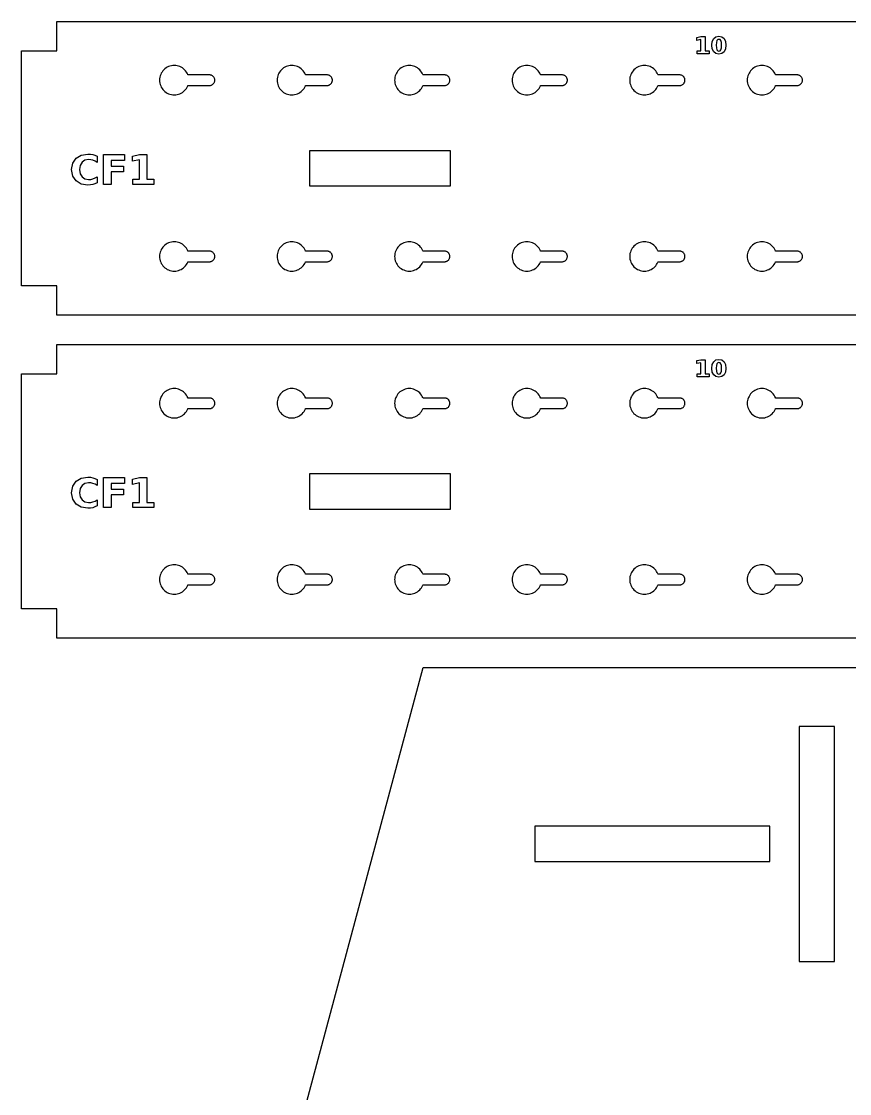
# Model space of a CAD drawing. Header units: millimetres. Extents: x 12 to 540, y 12 to 378.
# Drawn here: x 12.5 to 153.4, y 195 to 377.5 of the extents above; entities that cross this region are included whole.
import ezdxf

# ---------------------------------------------------------------- set-up
doc = ezdxf.new("R2010")
doc.units = ezdxf.units.MM
doc.layers.add('CUT', color=1, linetype='Continuous')
doc.layers.add('ENGRAVE', color=5, linetype='Continuous')

msp = doc.modelspace()

# ---------------------------------------------------------------- linework, layer by layer
at = {"layer": 'CUT', "color": 1}
for points in [[(18.5, 377.5), (448.5, 377.5), (448.5, 358.24), (458.4, 361.5), (458.4, 343.5), (448.5, 346.76), (448.5, 327.5), (18.5, 327.5), (18.5, 332.5), (12.5, 332.5), (12.5, 372.5), (18.5, 372.5)], [(40.43, 365.91), (40.58, 366.11), (40.7, 366.32), (40.81, 366.54), (40.83, 366.6), (44.5, 366.6), (44.59, 366.6), (44.68, 366.62), (44.76, 366.64), (44.84, 366.67), (44.92, 366.71), (45, 366.75), (45.07, 366.8), (45.14, 366.86), (45.2, 366.93), (45.25, 367), (45.29, 367.08), (45.33, 367.16), (45.36, 367.24), (45.38, 367.32), (45.4, 367.41), (45.4, 367.5), (45.4, 367.59), (45.38, 367.68), (45.36, 367.76), (45.33, 367.84), (45.29, 367.92), (45.25, 368), (45.2, 368.07), (45.14, 368.14), (45.07, 368.2), (45, 368.25), (44.92, 368.29), (44.84, 368.33), (44.76, 368.36), (44.68, 368.38), (44.59, 368.4), (44.5, 368.4), (40.83, 368.4), (40.81, 368.46), (40.7, 368.68), (40.58, 368.89), (40.43, 369.09), (40.27, 369.27), (40.09, 369.43), (39.89, 369.58), (39.68, 369.7), (39.46, 369.81), (39.23, 369.89), (38.99, 369.95), (38.75, 369.99), (38.5, 370), (38.25, 369.99), (38.01, 369.95), (37.77, 369.89), (37.54, 369.81), (37.32, 369.7), (37.11, 369.58), (36.91, 369.43), (36.73, 369.27), (36.57, 369.09), (36.42, 368.89), (36.3, 368.68), (36.19, 368.46), (36.11, 368.23), (36.05, 367.99), (36.01, 367.75), (36, 367.5), (36.01, 367.25), (36.05, 367.01), (36.11, 366.77), (36.19, 366.54), (36.3, 366.32), (36.42, 366.11), (36.57, 365.91), (36.73, 365.73), (36.91, 365.57), (37.11, 365.42), (37.32, 365.3), (37.54, 365.19), (37.77, 365.11), (38.01, 365.05), (38.25, 365.01), (38.5, 365), (38.75, 365.01), (38.99, 365.05), (39.23, 365.11), (39.46, 365.19), (39.68, 365.3), (39.89, 365.42), (40.09, 365.57), (40.27, 365.73)], [(60.43, 365.91), (60.58, 366.11), (60.7, 366.32), (60.81, 366.54), (60.83, 366.6), (64.5, 366.6), (64.59, 366.6), (64.68, 366.62), (64.76, 366.64), (64.84, 366.67), (64.92, 366.71), (65, 366.75), (65.07, 366.8), (65.14, 366.86), (65.2, 366.93), (65.25, 367), (65.29, 367.08), (65.33, 367.16), (65.36, 367.24), (65.38, 367.32), (65.4, 367.41), (65.4, 367.5), (65.4, 367.59), (65.38, 367.68), (65.36, 367.76), (65.33, 367.84), (65.29, 367.92), (65.25, 368), (65.2, 368.07), (65.14, 368.14), (65.07, 368.2), (65, 368.25), (64.92, 368.29), (64.84, 368.33), (64.76, 368.36), (64.68, 368.38), (64.59, 368.4), (64.5, 368.4), (60.83, 368.4), (60.81, 368.46), (60.7, 368.68), (60.58, 368.89), (60.43, 369.09), (60.27, 369.27), (60.09, 369.43), (59.89, 369.58), (59.68, 369.7), (59.46, 369.81), (59.23, 369.89), (58.99, 369.95), (58.75, 369.99), (58.5, 370), (58.25, 369.99), (58.01, 369.95), (57.77, 369.89), (57.54, 369.81), (57.32, 369.7), (57.11, 369.58), (56.91, 369.43), (56.73, 369.27), (56.57, 369.09), (56.42, 368.89), (56.3, 368.68), (56.19, 368.46), (56.11, 368.23), (56.05, 367.99), (56.01, 367.75), (56, 367.5), (56.01, 367.25), (56.05, 367.01), (56.11, 366.77), (56.19, 366.54), (56.3, 366.32), (56.42, 366.11), (56.57, 365.91), (56.73, 365.73), (56.91, 365.57), (57.11, 365.42), (57.32, 365.3), (57.54, 365.19), (57.77, 365.11), (58.01, 365.05), (58.25, 365.01), (58.5, 365), (58.75, 365.01), (58.99, 365.05), (59.23, 365.11), (59.46, 365.19), (59.68, 365.3), (59.89, 365.42), (60.09, 365.57), (60.27, 365.73)], [(80.43, 365.91), (80.58, 366.11), (80.7, 366.32), (80.81, 366.54), (80.83, 366.6), (84.5, 366.6), (84.59, 366.6), (84.68, 366.62), (84.76, 366.64), (84.84, 366.67), (84.92, 366.71), (85, 366.75), (85.07, 366.8), (85.14, 366.86), (85.2, 366.93), (85.25, 367), (85.29, 367.08), (85.33, 367.16), (85.36, 367.24), (85.38, 367.32), (85.4, 367.41), (85.4, 367.5), (85.4, 367.59), (85.38, 367.68), (85.36, 367.76), (85.33, 367.84), (85.29, 367.92), (85.25, 368), (85.2, 368.07), (85.14, 368.14), (85.07, 368.2), (85, 368.25), (84.92, 368.29), (84.84, 368.33), (84.76, 368.36), (84.68, 368.38), (84.59, 368.4), (84.5, 368.4), (80.83, 368.4), (80.81, 368.46), (80.7, 368.68), (80.58, 368.89), (80.43, 369.09), (80.27, 369.27), (80.09, 369.43), (79.89, 369.58), (79.68, 369.7), (79.46, 369.81), (79.23, 369.89), (78.99, 369.95), (78.75, 369.99), (78.5, 370), (78.25, 369.99), (78.01, 369.95), (77.77, 369.89), (77.54, 369.81), (77.32, 369.7), (77.11, 369.58), (76.91, 369.43), (76.73, 369.27), (76.57, 369.09), (76.42, 368.89), (76.3, 368.68), (76.19, 368.46), (76.11, 368.23), (76.05, 367.99), (76.01, 367.75), (76, 367.5), (76.01, 367.25), (76.05, 367.01), (76.11, 366.77), (76.19, 366.54), (76.3, 366.32), (76.42, 366.11), (76.57, 365.91), (76.73, 365.73), (76.91, 365.57), (77.11, 365.42), (77.32, 365.3), (77.54, 365.19), (77.77, 365.11), (78.01, 365.05), (78.25, 365.01), (78.5, 365), (78.75, 365.01), (78.99, 365.05), (79.23, 365.11), (79.46, 365.19), (79.68, 365.3), (79.89, 365.42), (80.09, 365.57), (80.27, 365.73)], [(100.43, 365.91), (100.58, 366.11), (100.7, 366.32), (100.81, 366.54), (100.83, 366.6), (104.5, 366.6), (104.59, 366.6), (104.68, 366.62), (104.76, 366.64), (104.84, 366.67), (104.92, 366.71), (105, 366.75), (105.07, 366.8), (105.14, 366.86), (105.2, 366.93), (105.25, 367), (105.29, 367.08), (105.33, 367.16), (105.36, 367.24), (105.38, 367.32), (105.4, 367.41), (105.4, 367.5), (105.4, 367.59), (105.38, 367.68), (105.36, 367.76), (105.33, 367.84), (105.29, 367.92), (105.25, 368), (105.2, 368.07), (105.14, 368.14), (105.07, 368.2), (105, 368.25), (104.92, 368.29), (104.84, 368.33), (104.76, 368.36), (104.68, 368.38), (104.59, 368.4), (104.5, 368.4), (100.83, 368.4), (100.81, 368.46), (100.7, 368.68), (100.58, 368.89), (100.43, 369.09), (100.27, 369.27), (100.09, 369.43), (99.89, 369.58), (99.68, 369.7), (99.46, 369.81), (99.23, 369.89), (98.99, 369.95), (98.75, 369.99), (98.5, 370), (98.25, 369.99), (98.01, 369.95), (97.77, 369.89), (97.54, 369.81), (97.32, 369.7), (97.11, 369.58), (96.91, 369.43), (96.73, 369.27), (96.57, 369.09), (96.42, 368.89), (96.3, 368.68), (96.19, 368.46), (96.11, 368.23), (96.05, 367.99), (96.01, 367.75), (96, 367.5), (96.01, 367.25), (96.05, 367.01), (96.11, 366.77), (96.19, 366.54), (96.3, 366.32), (96.42, 366.11), (96.57, 365.91), (96.73, 365.73), (96.91, 365.57), (97.11, 365.42), (97.32, 365.3), (97.54, 365.19), (97.77, 365.11), (98.01, 365.05), (98.25, 365.01), (98.5, 365), (98.75, 365.01), (98.99, 365.05), (99.23, 365.11), (99.46, 365.19), (99.68, 365.3), (99.89, 365.42), (100.09, 365.57), (100.27, 365.73)], [(120.43, 365.91), (120.58, 366.11), (120.7, 366.32), (120.81, 366.54), (120.83, 366.6), (124.5, 366.6), (124.59, 366.6), (124.68, 366.62), (124.76, 366.64), (124.84, 366.67), (124.92, 366.71), (125, 366.75), (125.07, 366.8), (125.14, 366.86), (125.2, 366.93), (125.25, 367), (125.29, 367.08), (125.33, 367.16), (125.36, 367.24), (125.38, 367.32), (125.4, 367.41), (125.4, 367.5), (125.4, 367.59), (125.38, 367.68), (125.36, 367.76), (125.33, 367.84), (125.29, 367.92), (125.25, 368), (125.2, 368.07), (125.14, 368.14), (125.07, 368.2), (125, 368.25), (124.92, 368.29), (124.84, 368.33), (124.76, 368.36), (124.68, 368.38), (124.59, 368.4), (124.5, 368.4), (120.83, 368.4), (120.81, 368.46), (120.7, 368.68), (120.58, 368.89), (120.43, 369.09), (120.27, 369.27), (120.09, 369.43), (119.89, 369.58), (119.68, 369.7), (119.46, 369.81), (119.23, 369.89), (118.99, 369.95), (118.75, 369.99), (118.5, 370), (118.25, 369.99), (118.01, 369.95), (117.77, 369.89), (117.54, 369.81), (117.32, 369.7), (117.11, 369.58), (116.91, 369.43), (116.73, 369.27), (116.57, 369.09), (116.42, 368.89), (116.3, 368.68), (116.19, 368.46), (116.11, 368.23), (116.05, 367.99), (116.01, 367.75), (116, 367.5), (116.01, 367.25), (116.05, 367.01), (116.11, 366.77), (116.19, 366.54), (116.3, 366.32), (116.42, 366.11), (116.57, 365.91), (116.73, 365.73), (116.91, 365.57), (117.11, 365.42), (117.32, 365.3), (117.54, 365.19), (117.77, 365.11), (118.01, 365.05), (118.25, 365.01), (118.5, 365), (118.75, 365.01), (118.99, 365.05), (119.23, 365.11), (119.46, 365.19), (119.68, 365.3), (119.89, 365.42), (120.09, 365.57), (120.27, 365.73)], [(140.43, 365.91), (140.58, 366.11), (140.7, 366.32), (140.81, 366.54), (140.83, 366.6), (144.5, 366.6), (144.59, 366.6), (144.68, 366.62), (144.76, 366.64), (144.84, 366.67), (144.92, 366.71), (145, 366.75), (145.07, 366.8), (145.14, 366.86), (145.2, 366.93), (145.25, 367), (145.29, 367.08), (145.33, 367.16), (145.36, 367.24), (145.38, 367.32), (145.4, 367.41), (145.4, 367.5), (145.4, 367.59), (145.38, 367.68), (145.36, 367.76), (145.33, 367.84), (145.29, 367.92), (145.25, 368), (145.2, 368.07), (145.14, 368.14), (145.07, 368.2), (145, 368.25), (144.92, 368.29), (144.84, 368.33), (144.76, 368.36), (144.68, 368.38), (144.59, 368.4), (144.5, 368.4), (140.83, 368.4), (140.81, 368.46), (140.7, 368.68), (140.58, 368.89), (140.43, 369.09), (140.27, 369.27), (140.09, 369.43), (139.89, 369.58), (139.68, 369.7), (139.46, 369.81), (139.23, 369.89), (138.99, 369.95), (138.75, 369.99), (138.5, 370), (138.25, 369.99), (138.01, 369.95), (137.77, 369.89), (137.54, 369.81), (137.32, 369.7), (137.11, 369.58), (136.91, 369.43), (136.73, 369.27), (136.57, 369.09), (136.42, 368.89), (136.3, 368.68), (136.19, 368.46), (136.11, 368.23), (136.05, 367.99), (136.01, 367.75), (136, 367.5), (136.01, 367.25), (136.05, 367.01), (136.11, 366.77), (136.19, 366.54), (136.3, 366.32), (136.42, 366.11), (136.57, 365.91), (136.73, 365.73), (136.91, 365.57), (137.11, 365.42), (137.32, 365.3), (137.54, 365.19), (137.77, 365.11), (138.01, 365.05), (138.25, 365.01), (138.5, 365), (138.75, 365.01), (138.99, 365.05), (139.23, 365.11), (139.46, 365.19), (139.68, 365.3), (139.89, 365.42), (140.09, 365.57), (140.27, 365.73)], [(85.5, 349.5), (85.5, 355.5), (61.5, 355.5), (61.5, 349.5)], [(40.43, 335.91), (40.58, 336.11), (40.7, 336.32), (40.81, 336.54), (40.83, 336.6), (44.5, 336.6), (44.59, 336.6), (44.68, 336.62), (44.76, 336.64), (44.84, 336.67), (44.92, 336.71), (45, 336.75), (45.07, 336.8), (45.14, 336.86), (45.2, 336.93), (45.25, 337), (45.29, 337.08), (45.33, 337.16), (45.36, 337.24), (45.38, 337.32), (45.4, 337.41), (45.4, 337.5), (45.4, 337.59), (45.38, 337.68), (45.36, 337.76), (45.33, 337.84), (45.29, 337.92), (45.25, 338), (45.2, 338.07), (45.14, 338.14), (45.07, 338.2), (45, 338.25), (44.92, 338.29), (44.84, 338.33), (44.76, 338.36), (44.68, 338.38), (44.59, 338.4), (44.5, 338.4), (40.83, 338.4), (40.81, 338.46), (40.7, 338.68), (40.58, 338.89), (40.43, 339.09), (40.27, 339.27), (40.09, 339.43), (39.89, 339.58), (39.68, 339.7), (39.46, 339.81), (39.23, 339.89), (38.99, 339.95), (38.75, 339.99), (38.5, 340), (38.25, 339.99), (38.01, 339.95), (37.77, 339.89), (37.54, 339.81), (37.32, 339.7), (37.11, 339.58), (36.91, 339.43), (36.73, 339.27), (36.57, 339.09), (36.42, 338.89), (36.3, 338.68), (36.19, 338.46), (36.11, 338.23), (36.05, 337.99), (36.01, 337.75), (36, 337.5), (36.01, 337.25), (36.05, 337.01), (36.11, 336.77), (36.19, 336.54), (36.3, 336.32), (36.42, 336.11), (36.57, 335.91), (36.73, 335.73), (36.91, 335.57), (37.11, 335.42), (37.32, 335.3), (37.54, 335.19), (37.77, 335.11), (38.01, 335.05), (38.25, 335.01), (38.5, 335), (38.75, 335.01), (38.99, 335.05), (39.23, 335.11), (39.46, 335.19), (39.68, 335.3), (39.89, 335.42), (40.09, 335.57), (40.27, 335.73)], [(60.43, 335.91), (60.58, 336.11), (60.7, 336.32), (60.81, 336.54), (60.83, 336.6), (64.5, 336.6), (64.59, 336.6), (64.68, 336.62), (64.76, 336.64), (64.84, 336.67), (64.92, 336.71), (65, 336.75), (65.07, 336.8), (65.14, 336.86), (65.2, 336.93), (65.25, 337), (65.29, 337.08), (65.33, 337.16), (65.36, 337.24), (65.38, 337.32), (65.4, 337.41), (65.4, 337.5), (65.4, 337.59), (65.38, 337.68), (65.36, 337.76), (65.33, 337.84), (65.29, 337.92), (65.25, 338), (65.2, 338.07), (65.14, 338.14), (65.07, 338.2), (65, 338.25), (64.92, 338.29), (64.84, 338.33), (64.76, 338.36), (64.68, 338.38), (64.59, 338.4), (64.5, 338.4), (60.83, 338.4), (60.81, 338.46), (60.7, 338.68), (60.58, 338.89), (60.43, 339.09), (60.27, 339.27), (60.09, 339.43), (59.89, 339.58), (59.68, 339.7), (59.46, 339.81), (59.23, 339.89), (58.99, 339.95), (58.75, 339.99), (58.5, 340), (58.25, 339.99), (58.01, 339.95), (57.77, 339.89), (57.54, 339.81), (57.32, 339.7), (57.11, 339.58), (56.91, 339.43), (56.73, 339.27), (56.57, 339.09), (56.42, 338.89), (56.3, 338.68), (56.19, 338.46), (56.11, 338.23), (56.05, 337.99), (56.01, 337.75), (56, 337.5), (56.01, 337.25), (56.05, 337.01), (56.11, 336.77), (56.19, 336.54), (56.3, 336.32), (56.42, 336.11), (56.57, 335.91), (56.73, 335.73), (56.91, 335.57), (57.11, 335.42), (57.32, 335.3), (57.54, 335.19), (57.77, 335.11), (58.01, 335.05), (58.25, 335.01), (58.5, 335), (58.75, 335.01), (58.99, 335.05), (59.23, 335.11), (59.46, 335.19), (59.68, 335.3), (59.89, 335.42), (60.09, 335.57), (60.27, 335.73)], [(80.43, 335.91), (80.58, 336.11), (80.7, 336.32), (80.81, 336.54), (80.83, 336.6), (84.5, 336.6), (84.59, 336.6), (84.68, 336.62), (84.76, 336.64), (84.84, 336.67), (84.92, 336.71), (85, 336.75), (85.07, 336.8), (85.14, 336.86), (85.2, 336.93), (85.25, 337), (85.29, 337.08), (85.33, 337.16), (85.36, 337.24), (85.38, 337.32), (85.4, 337.41), (85.4, 337.5), (85.4, 337.59), (85.38, 337.68), (85.36, 337.76), (85.33, 337.84), (85.29, 337.92), (85.25, 338), (85.2, 338.07), (85.14, 338.14), (85.07, 338.2), (85, 338.25), (84.92, 338.29), (84.84, 338.33), (84.76, 338.36), (84.68, 338.38), (84.59, 338.4), (84.5, 338.4), (80.83, 338.4), (80.81, 338.46), (80.7, 338.68), (80.58, 338.89), (80.43, 339.09), (80.27, 339.27), (80.09, 339.43), (79.89, 339.58), (79.68, 339.7), (79.46, 339.81), (79.23, 339.89), (78.99, 339.95), (78.75, 339.99), (78.5, 340), (78.25, 339.99), (78.01, 339.95), (77.77, 339.89), (77.54, 339.81), (77.32, 339.7), (77.11, 339.58), (76.91, 339.43), (76.73, 339.27), (76.57, 339.09), (76.42, 338.89), (76.3, 338.68), (76.19, 338.46), (76.11, 338.23), (76.05, 337.99), (76.01, 337.75), (76, 337.5), (76.01, 337.25), (76.05, 337.01), (76.11, 336.77), (76.19, 336.54), (76.3, 336.32), (76.42, 336.11), (76.57, 335.91), (76.73, 335.73), (76.91, 335.57), (77.11, 335.42), (77.32, 335.3), (77.54, 335.19), (77.77, 335.11), (78.01, 335.05), (78.25, 335.01), (78.5, 335), (78.75, 335.01), (78.99, 335.05), (79.23, 335.11), (79.46, 335.19), (79.68, 335.3), (79.89, 335.42), (80.09, 335.57), (80.27, 335.73)], [(100.43, 335.91), (100.58, 336.11), (100.7, 336.32), (100.81, 336.54), (100.83, 336.6), (104.5, 336.6), (104.59, 336.6), (104.68, 336.62), (104.76, 336.64), (104.84, 336.67), (104.92, 336.71), (105, 336.75), (105.07, 336.8), (105.14, 336.86), (105.2, 336.93), (105.25, 337), (105.29, 337.08), (105.33, 337.16), (105.36, 337.24), (105.38, 337.32), (105.4, 337.41), (105.4, 337.5), (105.4, 337.59), (105.38, 337.68), (105.36, 337.76), (105.33, 337.84), (105.29, 337.92), (105.25, 338), (105.2, 338.07), (105.14, 338.14), (105.07, 338.2), (105, 338.25), (104.92, 338.29), (104.84, 338.33), (104.76, 338.36), (104.68, 338.38), (104.59, 338.4), (104.5, 338.4), (100.83, 338.4), (100.81, 338.46), (100.7, 338.68), (100.58, 338.89), (100.43, 339.09), (100.27, 339.27), (100.09, 339.43), (99.89, 339.58), (99.68, 339.7), (99.46, 339.81), (99.23, 339.89), (98.99, 339.95), (98.75, 339.99), (98.5, 340), (98.25, 339.99), (98.01, 339.95), (97.77, 339.89), (97.54, 339.81), (97.32, 339.7), (97.11, 339.58), (96.91, 339.43), (96.73, 339.27), (96.57, 339.09), (96.42, 338.89), (96.3, 338.68), (96.19, 338.46), (96.11, 338.23), (96.05, 337.99), (96.01, 337.75), (96, 337.5), (96.01, 337.25), (96.05, 337.01), (96.11, 336.77), (96.19, 336.54), (96.3, 336.32), (96.42, 336.11), (96.57, 335.91), (96.73, 335.73), (96.91, 335.57), (97.11, 335.42), (97.32, 335.3), (97.54, 335.19), (97.77, 335.11), (98.01, 335.05), (98.25, 335.01), (98.5, 335), (98.75, 335.01), (98.99, 335.05), (99.23, 335.11), (99.46, 335.19), (99.68, 335.3), (99.89, 335.42), (100.09, 335.57), (100.27, 335.73)], [(120.27, 335.73), (120.43, 335.91), (120.58, 336.11), (120.7, 336.32), (120.81, 336.54), (120.83, 336.6), (124.5, 336.6), (124.59, 336.6), (124.68, 336.62), (124.76, 336.64), (124.84, 336.67), (124.92, 336.71), (125, 336.75), (125.07, 336.8), (125.14, 336.86), (125.2, 336.93), (125.25, 337), (125.29, 337.08), (125.33, 337.16), (125.36, 337.24), (125.38, 337.32), (125.4, 337.41), (125.4, 337.5), (125.4, 337.59), (125.38, 337.68), (125.36, 337.76), (125.33, 337.84), (125.29, 337.92), (125.25, 338), (125.2, 338.07), (125.14, 338.14), (125.07, 338.2), (125, 338.25), (124.92, 338.29), (124.84, 338.33), (124.76, 338.36), (124.68, 338.38), (124.59, 338.4), (124.5, 338.4), (120.83, 338.4), (120.81, 338.46), (120.7, 338.68), (120.58, 338.89), (120.43, 339.09), (120.27, 339.27), (120.09, 339.43), (119.89, 339.58), (119.68, 339.7), (119.46, 339.81), (119.23, 339.89), (118.99, 339.95), (118.75, 339.99), (118.5, 340), (118.25, 339.99), (118.01, 339.95), (117.77, 339.89), (117.54, 339.81), (117.32, 339.7), (117.11, 339.58), (116.91, 339.43), (116.73, 339.27), (116.57, 339.09), (116.42, 338.89), (116.3, 338.68), (116.19, 338.46), (116.11, 338.23), (116.05, 337.99), (116.01, 337.75), (116, 337.5), (116.01, 337.25), (116.05, 337.01), (116.11, 336.77), (116.19, 336.54), (116.3, 336.32), (116.42, 336.11), (116.57, 335.91), (116.73, 335.73), (116.91, 335.57), (117.11, 335.42), (117.32, 335.3), (117.54, 335.19), (117.77, 335.11), (118.01, 335.05), (118.25, 335.01), (118.5, 335), (118.75, 335.01), (118.99, 335.05), (119.23, 335.11), (119.46, 335.19), (119.68, 335.3), (119.89, 335.42), (120.09, 335.57)], [(140.27, 335.73), (140.43, 335.91), (140.58, 336.11), (140.7, 336.32), (140.81, 336.54), (140.83, 336.6), (144.5, 336.6), (144.59, 336.6), (144.68, 336.62), (144.76, 336.64), (144.84, 336.67), (144.92, 336.71), (145, 336.75), (145.07, 336.8), (145.14, 336.86), (145.2, 336.93), (145.25, 337), (145.29, 337.08), (145.33, 337.16), (145.36, 337.24), (145.38, 337.32), (145.4, 337.41), (145.4, 337.5), (145.4, 337.59), (145.38, 337.68), (145.36, 337.76), (145.33, 337.84), (145.29, 337.92), (145.25, 338), (145.2, 338.07), (145.14, 338.14), (145.07, 338.2), (145, 338.25), (144.92, 338.29), (144.84, 338.33), (144.76, 338.36), (144.68, 338.38), (144.59, 338.4), (144.5, 338.4), (140.83, 338.4), (140.81, 338.46), (140.7, 338.68), (140.58, 338.89), (140.43, 339.09), (140.27, 339.27), (140.09, 339.43), (139.89, 339.58), (139.68, 339.7), (139.46, 339.81), (139.23, 339.89), (138.99, 339.95), (138.75, 339.99), (138.5, 340), (138.25, 339.99), (138.01, 339.95), (137.77, 339.89), (137.54, 339.81), (137.32, 339.7), (137.11, 339.58), (136.91, 339.43), (136.73, 339.27), (136.57, 339.09), (136.42, 338.89), (136.3, 338.68), (136.19, 338.46), (136.11, 338.23), (136.05, 337.99), (136.01, 337.75), (136, 337.5), (136.01, 337.25), (136.05, 337.01), (136.11, 336.77), (136.19, 336.54), (136.3, 336.32), (136.42, 336.11), (136.57, 335.91), (136.73, 335.73), (136.91, 335.57), (137.11, 335.42), (137.32, 335.3), (137.54, 335.19), (137.77, 335.11), (138.01, 335.05), (138.25, 335.01), (138.5, 335), (138.75, 335.01), (138.99, 335.05), (139.23, 335.11), (139.46, 335.19), (139.68, 335.3), (139.89, 335.42), (140.09, 335.57)], [(18.5, 322.5), (448.5, 322.5), (448.5, 303.24), (458.4, 306.5), (458.4, 288.5), (448.5, 291.76), (448.5, 272.5), (18.5, 272.5), (18.5, 277.5), (12.5, 277.5), (12.5, 317.5), (18.5, 317.5)], [(40.43, 310.91), (40.58, 311.11), (40.7, 311.32), (40.81, 311.54), (40.83, 311.6), (44.5, 311.6), (44.59, 311.6), (44.68, 311.62), (44.76, 311.64), (44.84, 311.67), (44.92, 311.71), (45, 311.75), (45.07, 311.8), (45.14, 311.86), (45.2, 311.93), (45.25, 312), (45.29, 312.08), (45.33, 312.16), (45.36, 312.24), (45.38, 312.32), (45.4, 312.41), (45.4, 312.5), (45.4, 312.59), (45.38, 312.68), (45.36, 312.76), (45.33, 312.84), (45.29, 312.92), (45.25, 313), (45.2, 313.07), (45.14, 313.14), (45.07, 313.2), (45, 313.25), (44.92, 313.29), (44.84, 313.33), (44.76, 313.36), (44.68, 313.38), (44.59, 313.4), (44.5, 313.4), (40.83, 313.4), (40.81, 313.46), (40.7, 313.68), (40.58, 313.89), (40.43, 314.09), (40.27, 314.27), (40.09, 314.43), (39.89, 314.58), (39.68, 314.7), (39.46, 314.81), (39.23, 314.89), (38.99, 314.95), (38.75, 314.99), (38.5, 315), (38.25, 314.99), (38.01, 314.95), (37.77, 314.89), (37.54, 314.81), (37.32, 314.7), (37.11, 314.58), (36.91, 314.43), (36.73, 314.27), (36.57, 314.09), (36.42, 313.89), (36.3, 313.68), (36.19, 313.46), (36.11, 313.23), (36.05, 312.99), (36.01, 312.75), (36, 312.5), (36.01, 312.25), (36.05, 312.01), (36.11, 311.77), (36.19, 311.54), (36.3, 311.32), (36.42, 311.11), (36.57, 310.91), (36.73, 310.73), (36.91, 310.57), (37.11, 310.42), (37.32, 310.3), (37.54, 310.19), (37.77, 310.11), (38.01, 310.05), (38.25, 310.01), (38.5, 310), (38.75, 310.01), (38.99, 310.05), (39.23, 310.11), (39.46, 310.19), (39.68, 310.3), (39.89, 310.42), (40.09, 310.57), (40.27, 310.73)], [(60.43, 310.91), (60.58, 311.11), (60.7, 311.32), (60.81, 311.54), (60.83, 311.6), (64.5, 311.6), (64.59, 311.6), (64.68, 311.62), (64.76, 311.64), (64.84, 311.67), (64.92, 311.71), (65, 311.75), (65.07, 311.8), (65.14, 311.86), (65.2, 311.93), (65.25, 312), (65.29, 312.08), (65.33, 312.16), (65.36, 312.24), (65.38, 312.32), (65.4, 312.41), (65.4, 312.5), (65.4, 312.59), (65.38, 312.68), (65.36, 312.76), (65.33, 312.84), (65.29, 312.92), (65.25, 313), (65.2, 313.07), (65.14, 313.14), (65.07, 313.2), (65, 313.25), (64.92, 313.29), (64.84, 313.33), (64.76, 313.36), (64.68, 313.38), (64.59, 313.4), (64.5, 313.4), (60.83, 313.4), (60.81, 313.46), (60.7, 313.68), (60.58, 313.89), (60.43, 314.09), (60.27, 314.27), (60.09, 314.43), (59.89, 314.58), (59.68, 314.7), (59.46, 314.81), (59.23, 314.89), (58.99, 314.95), (58.75, 314.99), (58.5, 315), (58.25, 314.99), (58.01, 314.95), (57.77, 314.89), (57.54, 314.81), (57.32, 314.7), (57.11, 314.58), (56.91, 314.43), (56.73, 314.27), (56.57, 314.09), (56.42, 313.89), (56.3, 313.68), (56.19, 313.46), (56.11, 313.23), (56.05, 312.99), (56.01, 312.75), (56, 312.5), (56.01, 312.25), (56.05, 312.01), (56.11, 311.77), (56.19, 311.54), (56.3, 311.32), (56.42, 311.11), (56.57, 310.91), (56.73, 310.73), (56.91, 310.57), (57.11, 310.42), (57.32, 310.3), (57.54, 310.19), (57.77, 310.11), (58.01, 310.05), (58.25, 310.01), (58.5, 310), (58.75, 310.01), (58.99, 310.05), (59.23, 310.11), (59.46, 310.19), (59.68, 310.3), (59.89, 310.42), (60.09, 310.57), (60.27, 310.73)], [(80.43, 310.91), (80.58, 311.11), (80.7, 311.32), (80.81, 311.54), (80.83, 311.6), (84.5, 311.6), (84.59, 311.6), (84.68, 311.62), (84.76, 311.64), (84.84, 311.67), (84.92, 311.71), (85, 311.75), (85.07, 311.8), (85.14, 311.86), (85.2, 311.93), (85.25, 312), (85.29, 312.08), (85.33, 312.16), (85.36, 312.24), (85.38, 312.32), (85.4, 312.41), (85.4, 312.5), (85.4, 312.59), (85.38, 312.68), (85.36, 312.76), (85.33, 312.84), (85.29, 312.92), (85.25, 313), (85.2, 313.07), (85.14, 313.14), (85.07, 313.2), (85, 313.25), (84.92, 313.29), (84.84, 313.33), (84.76, 313.36), (84.68, 313.38), (84.59, 313.4), (84.5, 313.4), (80.83, 313.4), (80.81, 313.46), (80.7, 313.68), (80.58, 313.89), (80.43, 314.09), (80.27, 314.27), (80.09, 314.43), (79.89, 314.58), (79.68, 314.7), (79.46, 314.81), (79.23, 314.89), (78.99, 314.95), (78.75, 314.99), (78.5, 315), (78.25, 314.99), (78.01, 314.95), (77.77, 314.89), (77.54, 314.81), (77.32, 314.7), (77.11, 314.58), (76.91, 314.43), (76.73, 314.27), (76.57, 314.09), (76.42, 313.89), (76.3, 313.68), (76.19, 313.46), (76.11, 313.23), (76.05, 312.99), (76.01, 312.75), (76, 312.5), (76.01, 312.25), (76.05, 312.01), (76.11, 311.77), (76.19, 311.54), (76.3, 311.32), (76.42, 311.11), (76.57, 310.91), (76.73, 310.73), (76.91, 310.57), (77.11, 310.42), (77.32, 310.3), (77.54, 310.19), (77.77, 310.11), (78.01, 310.05), (78.25, 310.01), (78.5, 310), (78.75, 310.01), (78.99, 310.05), (79.23, 310.11), (79.46, 310.19), (79.68, 310.3), (79.89, 310.42), (80.09, 310.57), (80.27, 310.73)], [(100.43, 310.91), (100.58, 311.11), (100.7, 311.32), (100.81, 311.54), (100.83, 311.6), (104.5, 311.6), (104.59, 311.6), (104.68, 311.62), (104.76, 311.64), (104.84, 311.67), (104.92, 311.71), (105, 311.75), (105.07, 311.8), (105.14, 311.86), (105.2, 311.93), (105.25, 312), (105.29, 312.08), (105.33, 312.16), (105.36, 312.24), (105.38, 312.32), (105.4, 312.41), (105.4, 312.5), (105.4, 312.59), (105.38, 312.68), (105.36, 312.76), (105.33, 312.84), (105.29, 312.92), (105.25, 313), (105.2, 313.07), (105.14, 313.14), (105.07, 313.2), (105, 313.25), (104.92, 313.29), (104.84, 313.33), (104.76, 313.36), (104.68, 313.38), (104.59, 313.4), (104.5, 313.4), (100.83, 313.4), (100.81, 313.46), (100.7, 313.68), (100.58, 313.89), (100.43, 314.09), (100.27, 314.27), (100.09, 314.43), (99.89, 314.58), (99.68, 314.7), (99.46, 314.81), (99.23, 314.89), (98.99, 314.95), (98.75, 314.99), (98.5, 315), (98.25, 314.99), (98.01, 314.95), (97.77, 314.89), (97.54, 314.81), (97.32, 314.7), (97.11, 314.58), (96.91, 314.43), (96.73, 314.27), (96.57, 314.09), (96.42, 313.89), (96.3, 313.68), (96.19, 313.46), (96.11, 313.23), (96.05, 312.99), (96.01, 312.75), (96, 312.5), (96.01, 312.25), (96.05, 312.01), (96.11, 311.77), (96.19, 311.54), (96.3, 311.32), (96.42, 311.11), (96.57, 310.91), (96.73, 310.73), (96.91, 310.57), (97.11, 310.42), (97.32, 310.3), (97.54, 310.19), (97.77, 310.11), (98.01, 310.05), (98.25, 310.01), (98.5, 310), (98.75, 310.01), (98.99, 310.05), (99.23, 310.11), (99.46, 310.19), (99.68, 310.3), (99.89, 310.42), (100.09, 310.57), (100.27, 310.73)], [(120.43, 310.91), (120.58, 311.11), (120.7, 311.32), (120.81, 311.54), (120.83, 311.6), (124.5, 311.6), (124.59, 311.6), (124.68, 311.62), (124.76, 311.64), (124.84, 311.67), (124.92, 311.71), (125, 311.75), (125.07, 311.8), (125.14, 311.86), (125.2, 311.93), (125.25, 312), (125.29, 312.08), (125.33, 312.16), (125.36, 312.24), (125.38, 312.32), (125.4, 312.41), (125.4, 312.5), (125.4, 312.59), (125.38, 312.68), (125.36, 312.76), (125.33, 312.84), (125.29, 312.92), (125.25, 313), (125.2, 313.07), (125.14, 313.14), (125.07, 313.2), (125, 313.25), (124.92, 313.29), (124.84, 313.33), (124.76, 313.36), (124.68, 313.38), (124.59, 313.4), (124.5, 313.4), (120.83, 313.4), (120.81, 313.46), (120.7, 313.68), (120.58, 313.89), (120.43, 314.09), (120.27, 314.27), (120.09, 314.43), (119.89, 314.58), (119.68, 314.7), (119.46, 314.81), (119.23, 314.89), (118.99, 314.95), (118.75, 314.99), (118.5, 315), (118.25, 314.99), (118.01, 314.95), (117.77, 314.89), (117.54, 314.81), (117.32, 314.7), (117.11, 314.58), (116.91, 314.43), (116.73, 314.27), (116.57, 314.09), (116.42, 313.89), (116.3, 313.68), (116.19, 313.46), (116.11, 313.23), (116.05, 312.99), (116.01, 312.75), (116, 312.5), (116.01, 312.25), (116.05, 312.01), (116.11, 311.77), (116.19, 311.54), (116.3, 311.32), (116.42, 311.11), (116.57, 310.91), (116.73, 310.73), (116.91, 310.57), (117.11, 310.42), (117.32, 310.3), (117.54, 310.19), (117.77, 310.11), (118.01, 310.05), (118.25, 310.01), (118.5, 310), (118.75, 310.01), (118.99, 310.05), (119.23, 310.11), (119.46, 310.19), (119.68, 310.3), (119.89, 310.42), (120.09, 310.57), (120.27, 310.73)], [(140.43, 310.91), (140.58, 311.11), (140.7, 311.32), (140.81, 311.54), (140.83, 311.6), (144.5, 311.6), (144.59, 311.6), (144.68, 311.62), (144.76, 311.64), (144.84, 311.67), (144.92, 311.71), (145, 311.75), (145.07, 311.8), (145.14, 311.86), (145.2, 311.93), (145.25, 312), (145.29, 312.08), (145.33, 312.16), (145.36, 312.24), (145.38, 312.32), (145.4, 312.41), (145.4, 312.5), (145.4, 312.59), (145.38, 312.68), (145.36, 312.76), (145.33, 312.84), (145.29, 312.92), (145.25, 313), (145.2, 313.07), (145.14, 313.14), (145.07, 313.2), (145, 313.25), (144.92, 313.29), (144.84, 313.33), (144.76, 313.36), (144.68, 313.38), (144.59, 313.4), (144.5, 313.4), (140.83, 313.4), (140.81, 313.46), (140.7, 313.68), (140.58, 313.89), (140.43, 314.09), (140.27, 314.27), (140.09, 314.43), (139.89, 314.58), (139.68, 314.7), (139.46, 314.81), (139.23, 314.89), (138.99, 314.95), (138.75, 314.99), (138.5, 315), (138.25, 314.99), (138.01, 314.95), (137.77, 314.89), (137.54, 314.81), (137.32, 314.7), (137.11, 314.58), (136.91, 314.43), (136.73, 314.27), (136.57, 314.09), (136.42, 313.89), (136.3, 313.68), (136.19, 313.46), (136.11, 313.23), (136.05, 312.99), (136.01, 312.75), (136, 312.5), (136.01, 312.25), (136.05, 312.01), (136.11, 311.77), (136.19, 311.54), (136.3, 311.32), (136.42, 311.11), (136.57, 310.91), (136.73, 310.73), (136.91, 310.57), (137.11, 310.42), (137.32, 310.3), (137.54, 310.19), (137.77, 310.11), (138.01, 310.05), (138.25, 310.01), (138.5, 310), (138.75, 310.01), (138.99, 310.05), (139.23, 310.11), (139.46, 310.19), (139.68, 310.3), (139.89, 310.42), (140.09, 310.57), (140.27, 310.73)], [(85.5, 294.5), (85.5, 300.5), (61.5, 300.5), (61.5, 294.5)], [(40.43, 280.91), (40.58, 281.11), (40.7, 281.32), (40.81, 281.54), (40.83, 281.6), (44.5, 281.6), (44.59, 281.6), (44.68, 281.62), (44.76, 281.64), (44.84, 281.67), (44.92, 281.71), (45, 281.75), (45.07, 281.8), (45.14, 281.86), (45.2, 281.93), (45.25, 282), (45.29, 282.08), (45.33, 282.16), (45.36, 282.24), (45.38, 282.32), (45.4, 282.41), (45.4, 282.5), (45.4, 282.59), (45.38, 282.68), (45.36, 282.76), (45.33, 282.84), (45.29, 282.92), (45.25, 283), (45.2, 283.07), (45.14, 283.14), (45.07, 283.2), (45, 283.25), (44.92, 283.29), (44.84, 283.33), (44.76, 283.36), (44.68, 283.38), (44.59, 283.4), (44.5, 283.4), (40.83, 283.4), (40.81, 283.46), (40.7, 283.68), (40.58, 283.89), (40.43, 284.09), (40.27, 284.27), (40.09, 284.43), (39.89, 284.58), (39.68, 284.7), (39.46, 284.81), (39.23, 284.89), (38.99, 284.95), (38.75, 284.99), (38.5, 285), (38.25, 284.99), (38.01, 284.95), (37.77, 284.89), (37.54, 284.81), (37.32, 284.7), (37.11, 284.58), (36.91, 284.43), (36.73, 284.27), (36.57, 284.09), (36.42, 283.89), (36.3, 283.68), (36.19, 283.46), (36.11, 283.23), (36.05, 282.99), (36.01, 282.75), (36, 282.5), (36.01, 282.25), (36.05, 282.01), (36.11, 281.77), (36.19, 281.54), (36.3, 281.32), (36.42, 281.11), (36.57, 280.91), (36.73, 280.73), (36.91, 280.57), (37.11, 280.42), (37.32, 280.3), (37.54, 280.19), (37.77, 280.11), (38.01, 280.05), (38.25, 280.01), (38.5, 280), (38.75, 280.01), (38.99, 280.05), (39.23, 280.11), (39.46, 280.19), (39.68, 280.3), (39.89, 280.42), (40.09, 280.57), (40.27, 280.73)], [(60.43, 280.91), (60.58, 281.11), (60.7, 281.32), (60.81, 281.54), (60.83, 281.6), (64.5, 281.6), (64.59, 281.6), (64.68, 281.62), (64.76, 281.64), (64.84, 281.67), (64.92, 281.71), (65, 281.75), (65.07, 281.8), (65.14, 281.86), (65.2, 281.93), (65.25, 282), (65.29, 282.08), (65.33, 282.16), (65.36, 282.24), (65.38, 282.32), (65.4, 282.41), (65.4, 282.5), (65.4, 282.59), (65.38, 282.68), (65.36, 282.76), (65.33, 282.84), (65.29, 282.92), (65.25, 283), (65.2, 283.07), (65.14, 283.14), (65.07, 283.2), (65, 283.25), (64.92, 283.29), (64.84, 283.33), (64.76, 283.36), (64.68, 283.38), (64.59, 283.4), (64.5, 283.4), (60.83, 283.4), (60.81, 283.46), (60.7, 283.68), (60.58, 283.89), (60.43, 284.09), (60.27, 284.27), (60.09, 284.43), (59.89, 284.58), (59.68, 284.7), (59.46, 284.81), (59.23, 284.89), (58.99, 284.95), (58.75, 284.99), (58.5, 285), (58.25, 284.99), (58.01, 284.95), (57.77, 284.89), (57.54, 284.81), (57.32, 284.7), (57.11, 284.58), (56.91, 284.43), (56.73, 284.27), (56.57, 284.09), (56.42, 283.89), (56.3, 283.68), (56.19, 283.46), (56.11, 283.23), (56.05, 282.99), (56.01, 282.75), (56, 282.5), (56.01, 282.25), (56.05, 282.01), (56.11, 281.77), (56.19, 281.54), (56.3, 281.32), (56.42, 281.11), (56.57, 280.91), (56.73, 280.73), (56.91, 280.57), (57.11, 280.42), (57.32, 280.3), (57.54, 280.19), (57.77, 280.11), (58.01, 280.05), (58.25, 280.01), (58.5, 280), (58.75, 280.01), (58.99, 280.05), (59.23, 280.11), (59.46, 280.19), (59.68, 280.3), (59.89, 280.42), (60.09, 280.57), (60.27, 280.73)], [(80.43, 280.91), (80.58, 281.11), (80.7, 281.32), (80.81, 281.54), (80.83, 281.6), (84.5, 281.6), (84.59, 281.6), (84.68, 281.62), (84.76, 281.64), (84.84, 281.67), (84.92, 281.71), (85, 281.75), (85.07, 281.8), (85.14, 281.86), (85.2, 281.93), (85.25, 282), (85.29, 282.08), (85.33, 282.16), (85.36, 282.24), (85.38, 282.32), (85.4, 282.41), (85.4, 282.5), (85.4, 282.59), (85.38, 282.68), (85.36, 282.76), (85.33, 282.84), (85.29, 282.92), (85.25, 283), (85.2, 283.07), (85.14, 283.14), (85.07, 283.2), (85, 283.25), (84.92, 283.29), (84.84, 283.33), (84.76, 283.36), (84.68, 283.38), (84.59, 283.4), (84.5, 283.4), (80.83, 283.4), (80.81, 283.46), (80.7, 283.68), (80.58, 283.89), (80.43, 284.09), (80.27, 284.27), (80.09, 284.43), (79.89, 284.58), (79.68, 284.7), (79.46, 284.81), (79.23, 284.89), (78.99, 284.95), (78.75, 284.99), (78.5, 285), (78.25, 284.99), (78.01, 284.95), (77.77, 284.89), (77.54, 284.81), (77.32, 284.7), (77.11, 284.58), (76.91, 284.43), (76.73, 284.27), (76.57, 284.09), (76.42, 283.89), (76.3, 283.68), (76.19, 283.46), (76.11, 283.23), (76.05, 282.99), (76.01, 282.75), (76, 282.5), (76.01, 282.25), (76.05, 282.01), (76.11, 281.77), (76.19, 281.54), (76.3, 281.32), (76.42, 281.11), (76.57, 280.91), (76.73, 280.73), (76.91, 280.57), (77.11, 280.42), (77.32, 280.3), (77.54, 280.19), (77.77, 280.11), (78.01, 280.05), (78.25, 280.01), (78.5, 280), (78.75, 280.01), (78.99, 280.05), (79.23, 280.11), (79.46, 280.19), (79.68, 280.3), (79.89, 280.42), (80.09, 280.57), (80.27, 280.73)], [(100.43, 280.91), (100.58, 281.11), (100.7, 281.32), (100.81, 281.54), (100.83, 281.6), (104.5, 281.6), (104.59, 281.6), (104.68, 281.62), (104.76, 281.64), (104.84, 281.67), (104.92, 281.71), (105, 281.75), (105.07, 281.8), (105.14, 281.86), (105.2, 281.93), (105.25, 282), (105.29, 282.08), (105.33, 282.16), (105.36, 282.24), (105.38, 282.32), (105.4, 282.41), (105.4, 282.5), (105.4, 282.59), (105.38, 282.68), (105.36, 282.76), (105.33, 282.84), (105.29, 282.92), (105.25, 283), (105.2, 283.07), (105.14, 283.14), (105.07, 283.2), (105, 283.25), (104.92, 283.29), (104.84, 283.33), (104.76, 283.36), (104.68, 283.38), (104.59, 283.4), (104.5, 283.4), (100.83, 283.4), (100.81, 283.46), (100.7, 283.68), (100.58, 283.89), (100.43, 284.09), (100.27, 284.27), (100.09, 284.43), (99.89, 284.58), (99.68, 284.7), (99.46, 284.81), (99.23, 284.89), (98.99, 284.95), (98.75, 284.99), (98.5, 285), (98.25, 284.99), (98.01, 284.95), (97.77, 284.89), (97.54, 284.81), (97.32, 284.7), (97.11, 284.58), (96.91, 284.43), (96.73, 284.27), (96.57, 284.09), (96.42, 283.89), (96.3, 283.68), (96.19, 283.46), (96.11, 283.23), (96.05, 282.99), (96.01, 282.75), (96, 282.5), (96.01, 282.25), (96.05, 282.01), (96.11, 281.77), (96.19, 281.54), (96.3, 281.32), (96.42, 281.11), (96.57, 280.91), (96.73, 280.73), (96.91, 280.57), (97.11, 280.42), (97.32, 280.3), (97.54, 280.19), (97.77, 280.11), (98.01, 280.05), (98.25, 280.01), (98.5, 280), (98.75, 280.01), (98.99, 280.05), (99.23, 280.11), (99.46, 280.19), (99.68, 280.3), (99.89, 280.42), (100.09, 280.57), (100.27, 280.73)], [(120.27, 280.73), (120.43, 280.91), (120.58, 281.11), (120.7, 281.32), (120.81, 281.54), (120.83, 281.6), (124.5, 281.6), (124.59, 281.6), (124.68, 281.62), (124.76, 281.64), (124.84, 281.67), (124.92, 281.71), (125, 281.75), (125.07, 281.8), (125.14, 281.86), (125.2, 281.93), (125.25, 282), (125.29, 282.08), (125.33, 282.16), (125.36, 282.24), (125.38, 282.32), (125.4, 282.41), (125.4, 282.5), (125.4, 282.59), (125.38, 282.68), (125.36, 282.76), (125.33, 282.84), (125.29, 282.92), (125.25, 283), (125.2, 283.07), (125.14, 283.14), (125.07, 283.2), (125, 283.25), (124.92, 283.29), (124.84, 283.33), (124.76, 283.36), (124.68, 283.38), (124.59, 283.4), (124.5, 283.4), (120.83, 283.4), (120.81, 283.46), (120.7, 283.68), (120.58, 283.89), (120.43, 284.09), (120.27, 284.27), (120.09, 284.43), (119.89, 284.58), (119.68, 284.7), (119.46, 284.81), (119.23, 284.89), (118.99, 284.95), (118.75, 284.99), (118.5, 285), (118.25, 284.99), (118.01, 284.95), (117.77, 284.89), (117.54, 284.81), (117.32, 284.7), (117.11, 284.58), (116.91, 284.43), (116.73, 284.27), (116.57, 284.09), (116.42, 283.89), (116.3, 283.68), (116.19, 283.46), (116.11, 283.23), (116.05, 282.99), (116.01, 282.75), (116, 282.5), (116.01, 282.25), (116.05, 282.01), (116.11, 281.77), (116.19, 281.54), (116.3, 281.32), (116.42, 281.11), (116.57, 280.91), (116.73, 280.73), (116.91, 280.57), (117.11, 280.42), (117.32, 280.3), (117.54, 280.19), (117.77, 280.11), (118.01, 280.05), (118.25, 280.01), (118.5, 280), (118.75, 280.01), (118.99, 280.05), (119.23, 280.11), (119.46, 280.19), (119.68, 280.3), (119.89, 280.42), (120.09, 280.57)], [(140.27, 280.73), (140.43, 280.91), (140.58, 281.11), (140.7, 281.32), (140.81, 281.54), (140.83, 281.6), (144.5, 281.6), (144.59, 281.6), (144.68, 281.62), (144.76, 281.64), (144.84, 281.67), (144.92, 281.71), (145, 281.75), (145.07, 281.8), (145.14, 281.86), (145.2, 281.93), (145.25, 282), (145.29, 282.08), (145.33, 282.16), (145.36, 282.24), (145.38, 282.32), (145.4, 282.41), (145.4, 282.5), (145.4, 282.59), (145.38, 282.68), (145.36, 282.76), (145.33, 282.84), (145.29, 282.92), (145.25, 283), (145.2, 283.07), (145.14, 283.14), (145.07, 283.2), (145, 283.25), (144.92, 283.29), (144.84, 283.33), (144.76, 283.36), (144.68, 283.38), (144.59, 283.4), (144.5, 283.4), (140.83, 283.4), (140.81, 283.46), (140.7, 283.68), (140.58, 283.89), (140.43, 284.09), (140.27, 284.27), (140.09, 284.43), (139.89, 284.58), (139.68, 284.7), (139.46, 284.81), (139.23, 284.89), (138.99, 284.95), (138.75, 284.99), (138.5, 285), (138.25, 284.99), (138.01, 284.95), (137.77, 284.89), (137.54, 284.81), (137.32, 284.7), (137.11, 284.58), (136.91, 284.43), (136.73, 284.27), (136.57, 284.09), (136.42, 283.89), (136.3, 283.68), (136.19, 283.46), (136.11, 283.23), (136.05, 282.99), (136.01, 282.75), (136, 282.5), (136.01, 282.25), (136.05, 282.01), (136.11, 281.77), (136.19, 281.54), (136.3, 281.32), (136.42, 281.11), (136.57, 280.91), (136.73, 280.73), (136.91, 280.57), (137.11, 280.42), (137.32, 280.3), (137.54, 280.19), (137.77, 280.11), (138.01, 280.05), (138.25, 280.01), (138.5, 280), (138.75, 280.01), (138.99, 280.05), (139.23, 280.11), (139.46, 280.19), (139.68, 280.3), (139.89, 280.42), (140.09, 280.57)], [(385.98, 251), (385.98, 224), (400.83, 228.96), (400.83, 207.5), (170.83, 207.5), (170.83, 12.5), (134.67, 12.5), (139.83, 27.9), (111.83, 27.9), (116.98, 12.5), (80.83, 12.5), (80.83, 93.63), (59.09, 12.5), (42.46, 12.5), (46.28, 24.03), (25.31, 24.03), (29.13, 12.5), (12.5, 12.5), (80.83, 267.5), (127.41, 267.5), (170.83, 267.5), (400.83, 267.5), (400.83, 246.04)], [(150.83, 217.5), (150.83, 257.5), (144.83, 257.5), (144.83, 217.5)], [(99.83, 234.5), (139.83, 234.5), (139.83, 240.5), (99.83, 240.5)]]:
    msp.add_lwpolyline(points, close=True, dxfattribs=at)
at = {"layer": 'ENGRAVE', "color": 5}
for points in [[(127.47, 372.52), (128.13, 372.52), (128.13, 374.4), (127.45, 374.26), (127.45, 374.78), (128.13, 374.92), (128.84, 374.92), (128.84, 372.52), (129.51, 372.52), (129.51, 372), (127.47, 372)], [(132.38, 373.45), (132.3, 372.81), (132.06, 372.34), (131.68, 372.04), (131.18, 371.94), (130.67, 372.04), (130.29, 372.34), (130.05, 372.81), (129.97, 373.45), (130.05, 374.1), (130.29, 374.57), (130.67, 374.87), (131.18, 374.97), (131.68, 374.87), (132.06, 374.57), (132.3, 374.1)], [(131.62, 373.46), (131.6, 373.93), (131.52, 374.23), (131.38, 374.4), (131.18, 374.45), (130.97, 374.4), (130.83, 374.23), (130.75, 373.93), (130.73, 373.46), (130.75, 372.99), (130.83, 372.68), (130.97, 372.51), (131.18, 372.45), (131.38, 372.51), (131.52, 372.68), (131.6, 372.99)], [(25.38, 350.02), (25.01, 349.85), (24.63, 349.73), (24.23, 349.66), (23.81, 349.64), (22.66, 349.81), (21.79, 350.35), (21.23, 351.19), (21.04, 352.28), (21.23, 353.38), (21.79, 354.22), (22.66, 354.75), (23.81, 354.93), (24.23, 354.91), (24.63, 354.83), (25.01, 354.72), (25.38, 354.55), (25.38, 353.5), (25.02, 353.71), (24.66, 353.86), (24.3, 353.95), (23.91, 353.98), (23.28, 353.86), (22.81, 353.53), (22.5, 352.99), (22.4, 352.28), (22.5, 351.58), (22.81, 351.04), (23.28, 350.7), (23.91, 350.59), (24.3, 350.62), (24.66, 350.71), (25.02, 350.86), (25.38, 351.07)], [(26.47, 354.84), (30.02, 354.84), (30.02, 353.84), (27.79, 353.84), (27.79, 352.89), (29.89, 352.89), (29.89, 351.9), (27.79, 351.9), (27.79, 349.74), (26.47, 349.74)], [(31.43, 350.64), (32.6, 350.64), (32.6, 353.94), (31.4, 353.7), (31.4, 354.59), (32.59, 354.84), (33.84, 354.84), (33.84, 350.64), (35, 350.64), (35, 349.74), (31.43, 349.74)], [(127.47, 317.52), (128.13, 317.52), (128.13, 319.4), (127.45, 319.26), (127.45, 319.78), (128.13, 319.92), (128.84, 319.92), (128.84, 317.52), (129.51, 317.52), (129.51, 317), (127.47, 317)], [(132.38, 318.45), (132.3, 317.81), (132.06, 317.34), (131.68, 317.04), (131.18, 316.94), (130.67, 317.04), (130.29, 317.34), (130.05, 317.81), (129.97, 318.45), (130.05, 319.1), (130.29, 319.57), (130.67, 319.87), (131.18, 319.97), (131.68, 319.87), (132.06, 319.57), (132.3, 319.1)], [(131.62, 318.46), (131.6, 318.93), (131.52, 319.23), (131.38, 319.4), (131.18, 319.45), (130.97, 319.4), (130.83, 319.23), (130.75, 318.93), (130.73, 318.46), (130.75, 317.99), (130.83, 317.68), (130.97, 317.51), (131.18, 317.45), (131.38, 317.51), (131.52, 317.68), (131.6, 317.99)], [(25.38, 295.02), (25.01, 294.85), (24.63, 294.73), (24.23, 294.66), (23.81, 294.64), (22.66, 294.81), (21.79, 295.35), (21.23, 296.19), (21.04, 297.28), (21.23, 298.38), (21.79, 299.22), (22.66, 299.75), (23.81, 299.93), (24.23, 299.91), (24.63, 299.83), (25.01, 299.72), (25.38, 299.55), (25.38, 298.5), (25.02, 298.71), (24.66, 298.86), (24.3, 298.95), (23.91, 298.98), (23.28, 298.86), (22.81, 298.53), (22.5, 297.99), (22.4, 297.28), (22.5, 296.58), (22.81, 296.04), (23.28, 295.7), (23.91, 295.59), (24.3, 295.62), (24.66, 295.71), (25.02, 295.86), (25.38, 296.07)], [(26.47, 299.84), (30.02, 299.84), (30.02, 298.84), (27.79, 298.84), (27.79, 297.89), (29.89, 297.89), (29.89, 296.9), (27.79, 296.9), (27.79, 294.74), (26.47, 294.74)], [(31.43, 295.64), (32.6, 295.64), (32.6, 298.94), (31.4, 298.7), (31.4, 299.59), (32.59, 299.84), (33.84, 299.84), (33.84, 295.64), (35, 295.64), (35, 294.74), (31.43, 294.74)]]:
    msp.add_lwpolyline(points, close=True, dxfattribs=at)

doc.saveas('drawing.dxf')
